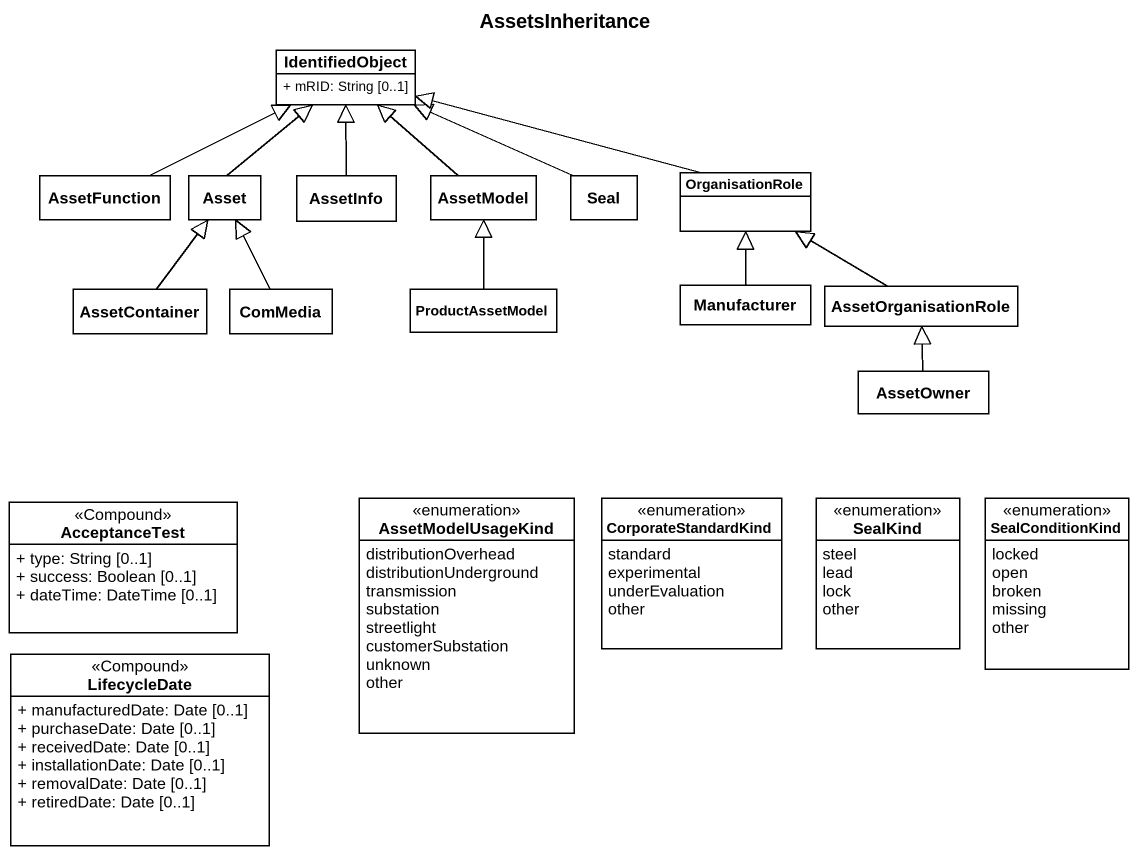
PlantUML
@startuml
title AssetsInheritance
hide circle
hide empty members
skinparam classAttributeIconSize 0
class IdentifiedObject {
  + mRID: String [0..1]
}
class AssetFunction
class Asset
class AssetInfo
class AssetModel
class Seal
class OrganisationRole
class AssetContainer
class ComMedia
class ProductAssetModel
class Manufacturer
class AssetOrganisationRole
class AssetOwner
class AcceptanceTest <<Compound>> {
  + type: String [0..1]
  + success: Boolean [0..1]
  + dateTime: DateTime [0..1]
}
enum AssetModelUsageKind #FFFFFF {
  distributionOverhead
  distributionUnderground
  transmission
  substation
  streetlight
  customerSubstation
  unknown
  other
}
enum CorporateStandardKind {
  standard
  experimental
  underEvaluation
  other
}
enum SealKind {
  steel
  lead
  lock
  other
}
enum SealConditionKind {
  locked
  open
  broken
  missing
  other
}
class LifecycleDate <<Compound>> {
  + manufacturedDate: Date [0..1]
  + purchaseDate: Date [0..1]
  + receivedDate: Date [0..1]
  + installationDate: Date [0..1]
  + removalDate: Date [0..1]
  + retiredDate: Date [0..1]
}
AssetFunction -right-|> IdentifiedObject
Asset -up-|> IdentifiedObject
AssetInfo -up-|> IdentifiedObject
AssetModel -up-|> IdentifiedObject
Seal -left-|> IdentifiedObject
OrganisationRole -left-|> IdentifiedObject
AssetContainer -up-|> Asset
ComMedia -up-|> Asset
ProductAssetModel -up-|> AssetModel
Manufacturer -up-|> OrganisationRole
AssetOrganisationRole -left-|> OrganisationRole
AssetOwner -up-|> AssetOrganisationRole
@enduml
